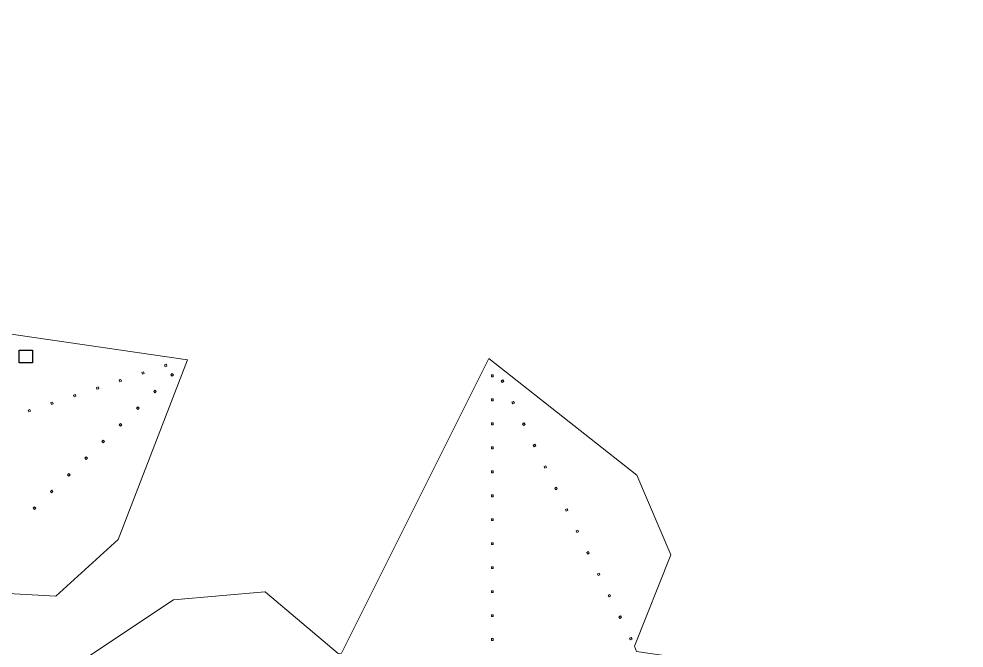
# Model space of a CAD drawing. Header units: centimetres. Extents: x -12.5 to 12.3, y -8.9 to 9.
# Drawn here: x -1.22 to 12.35, y -0.09 to 8.94 of the extents above; entities that cross this region are included whole.
import ezdxf

# ---------------------------------------------------------------- set-up
doc = ezdxf.new("R2010")
doc.units = ezdxf.units.CM
doc.header["$MEASUREMENT"] = 0
doc.header["$XCLIPFRAME"] = 0
doc.layers.add('Layer 1', color=7, linetype='Continuous')
picture_1 = doc.add_image_def('image2.jpg', size_in_pixel=(975, 937))

msp = doc.modelspace()

# ---------------------------------------------------------------- linework, layer by layer
at = {"layer": 'Layer 1', "lineweight": 20}
for points, knots in [([(-5.61609, 8.94336), (-5.61609, 8.94336), (-7.73028, 4.71168), (-7.73028, 4.71168), (-7.73028, 4.71168), (-7.73028, 4.71168), (-7.77989, 4.70755), (-7.77989, 4.70755), (-7.77989, 4.70755), (-7.77989, 4.70755), (-8.82086, 5.58894), (-8.82086, 5.58894), (-8.82086, 5.58894), (-8.82086, 5.58894), (-8.82582, 5.59225), (-8.82582, 5.59225), (-8.82582, 5.59225), (-8.82582, 5.59225), (-8.83161, 5.59225), (-8.83161, 5.59225), (-8.83161, 5.59225), (-8.83161, 5.59225), (-10.1413, 5.47567), (-10.1413, 5.47567), (-10.1413, 5.47567), (-10.1413, 5.47567), (-12.34396, 4.00723), (-12.34396, 4.00723), (-12.34396, 4.00723), (-12.34396, 4.00723), (-9.01517, 0.67265), (-9.01517, 0.67265), (-9.01517, 0.67265), (-9.01517, 0.67265), (-9.03005, 0.5726), (-9.03005, 0.5726), (-9.03005, 0.5726), (-9.03005, 0.5726), (-10.28599, -0.25588), (-10.28599, -0.25588), (-10.28599, -0.25588), (-10.28599, -0.25588), (-10.56546, -1.44899), (-10.56546, -1.44899), (-10.56546, -1.44899), (-10.56546, -1.44899), (-9.85439, -4.0725), (-9.85439, -4.0725), (-9.85439, -4.0725), (-9.85439, -4.0725), (-5.6161, -1.73673), (-5.6161, -1.73673), (-5.6161, -1.73673), (-5.6161, -1.73673), (-5.48712, -1.79378), (-5.48712, -1.79378), (-5.48712, -1.79378), (-5.48712, -1.79378), (-5.51854, -1.83926), (-5.51854, -1.83926), (-5.51854, -1.83926), (-5.51854, -1.83926), (-5.1506, -3.22088), (-5.1506, -3.22088), (-5.1506, -3.22088), (-5.1506, -3.22088), (-5.14812, -3.22584), (-5.14812, -3.22584), (-5.14812, -3.22584), (-5.14812, -3.22584), (-5.14316, -3.22915), (-5.14316, -3.22915), (-5.14316, -3.22915), (-5.14316, -3.22915), (-4.12121, -3.88151), (-4.12121, -3.88151), (-4.12121, -3.88151), (-4.12121, -3.88151), (-1.34805, -3.98734), (-1.34805, -3.98734), (-1.34805, -3.98734), (-1.34805, -3.98734), (-2.17487, 0.69578), (-2.17487, 0.69578), (-2.17487, 0.69578), (-2.17487, 0.69578), (-2.13849, 0.74291), (-2.13849, 0.74291), (-2.13849, 0.74291), (-2.13849, 0.74291), (-0.68659, 0.65775), (-0.68659, 0.65775), (-0.68659, 0.65775), (-0.68659, 0.65775), (0.20969, 1.47217), (0.20969, 1.47217), (0.20969, 1.47217), (0.20969, 1.47217), (1.2027, 4.0502), (1.2027, 4.0502), (1.2027, 4.0502), (1.2027, 4.0502), (-3.49862, 4.73564), (-3.49862, 4.73564), (-3.49862, 4.73564), (-3.49862, 4.73564), (-3.52508, 4.81502), (-3.52508, 4.81502), (-3.52508, 4.81502), (-3.52508, 4.81502), (-3.00501, 6.1214), (-3.00501, 6.1214), (-3.00501, 6.1214), (-3.00501, 6.1214), (-3.49201, 7.2682), (-3.49201, 7.2682), (-3.49201, 7.2682), (-3.49201, 7.2682), (-5.61612, 8.94334), (-5.61612, 8.94334), (-5.61612, 8.94334), (-5.61612, 8.94334), (-5.61609, 8.94336), (-5.61609, 8.94336)], [0, 0, 0, 0, 0.03125, 0.03125, 0.03125, 0.03125, 0.0625, 0.0625, 0.0625, 0.0625, 0.09375, 0.09375, 0.09375, 0.09375, 0.125, 0.125, 0.125, 0.125, 0.15625, 0.15625, 0.15625, 0.15625, 0.1875, 0.1875, 0.1875, 0.1875, 0.21875, 0.21875, 0.21875, 0.21875, 0.25, 0.25, 0.25, 0.25, 0.28125, 0.28125, 0.28125, 0.28125, 0.3125, 0.3125, 0.3125, 0.3125, 0.34375, 0.34375, 0.34375, 0.34375, 0.375, 0.375, 0.375, 0.375, 0.40625, 0.40625, 0.40625, 0.40625, 0.4375, 0.4375, 0.4375, 0.4375, 0.46875, 0.46875, 0.46875, 0.46875, 0.5, 0.5, 0.5, 0.5, 0.53125, 0.53125, 0.53125, 0.53125, 0.5625, 0.5625, 0.5625, 0.5625, 0.59375, 0.59375, 0.59375, 0.59375, 0.625, 0.625, 0.625, 0.625, 0.65625, 0.65625, 0.65625, 0.65625, 0.6875, 0.6875, 0.6875, 0.6875, 0.71875, 0.71875, 0.71875, 0.71875, 0.75, 0.75, 0.75, 0.75, 0.78125, 0.78125, 0.78125, 0.78125, 0.8125, 0.8125, 0.8125, 0.8125, 0.84375, 0.84375, 0.84375, 0.84375, 0.875, 0.875, 0.875, 0.875, 0.90625, 0.90625, 0.90625, 0.90625, 0.9375, 0.9375, 0.9375, 0.9375, 1, 1, 1, 1]), ([(5.52707, 4.07219), (5.52707, 4.07219), (3.41288, -0.15949), (3.41288, -0.15949), (3.41288, -0.15949), (3.41288, -0.15949), (3.36327, -0.16362), (3.36327, -0.16362), (3.36327, -0.16362), (3.36327, -0.16362), (2.3223, 0.71777), (2.3223, 0.71777), (2.3223, 0.71777), (2.3223, 0.71777), (2.31734, 0.72108), (2.31734, 0.72108), (2.31734, 0.72108), (2.31734, 0.72108), (2.31155, 0.72108), (2.31155, 0.72108), (2.31155, 0.72108), (2.31155, 0.72108), (1.00186, 0.6045), (1.00186, 0.6045), (1.00186, 0.6045), (1.00186, 0.6045), (-1.2008, -0.86394), (-1.2008, -0.86394), (-1.2008, -0.86394), (-1.2008, -0.86394), (2.12799, -4.19852), (2.12799, -4.19852), (2.12799, -4.19852), (2.12799, -4.19852), (2.11311, -4.29857), (2.11311, -4.29857), (2.11311, -4.29857), (2.11311, -4.29857), (0.85717, -5.12705), (0.85717, -5.12705), (0.85717, -5.12705), (0.85717, -5.12705), (0.5777, -6.32016), (0.5777, -6.32016), (0.5777, -6.32016), (0.5777, -6.32016), (1.28877, -8.94367), (1.28877, -8.94367), (1.28877, -8.94367), (1.28877, -8.94367), (5.52706, -6.6079), (5.52706, -6.6079), (5.52706, -6.6079), (5.52706, -6.6079), (5.65604, -6.66495), (5.65604, -6.66495), (5.65604, -6.66495), (5.65604, -6.66495), (5.62462, -6.71043), (5.62462, -6.71043), (5.62462, -6.71043), (5.62462, -6.71043), (5.99256, -8.09205), (5.99256, -8.09205), (5.99256, -8.09205), (5.99256, -8.09205), (5.99504, -8.09701), (5.99504, -8.09701), (5.99504, -8.09701), (5.99504, -8.09701), (6, -8.10032), (6, -8.10032), (6, -8.10032), (6, -8.10032), (7.02195, -8.75268), (7.02195, -8.75268), (7.02195, -8.75268), (7.02195, -8.75268), (9.79511, -8.85851), (9.79511, -8.85851), (9.79511, -8.85851), (9.79511, -8.85851), (8.96829, -4.17539), (8.96829, -4.17539), (8.96829, -4.17539), (8.96829, -4.17539), (9.00467, -4.12826), (9.00467, -4.12826), (9.00467, -4.12826), (9.00467, -4.12826), (10.45657, -4.21342), (10.45657, -4.21342), (10.45657, -4.21342), (10.45657, -4.21342), (11.35285, -3.399), (11.35285, -3.399), (11.35285, -3.399), (11.35285, -3.399), (12.34586, -0.82097), (12.34586, -0.82097), (12.34586, -0.82097), (12.34586, -0.82097), (7.64455, -0.13553), (7.64455, -0.13553), (7.64455, -0.13553), (7.64455, -0.13553), (7.61809, -0.05615), (7.61809, -0.05615), (7.61809, -0.05615), (7.61809, -0.05615), (8.13816, 1.25023), (8.13816, 1.25023), (8.13816, 1.25023), (8.13816, 1.25023), (7.65116, 2.39703), (7.65116, 2.39703), (7.65116, 2.39703), (7.65116, 2.39703), (5.52705, 4.07217), (5.52705, 4.07217), (5.52705, 4.07217), (5.52705, 4.07217), (5.52707, 4.07219), (5.52707, 4.07219)], [0, 0, 0, 0, 0.03125, 0.03125, 0.03125, 0.03125, 0.0625, 0.0625, 0.0625, 0.0625, 0.09375, 0.09375, 0.09375, 0.09375, 0.125, 0.125, 0.125, 0.125, 0.15625, 0.15625, 0.15625, 0.15625, 0.1875, 0.1875, 0.1875, 0.1875, 0.21875, 0.21875, 0.21875, 0.21875, 0.25, 0.25, 0.25, 0.25, 0.28125, 0.28125, 0.28125, 0.28125, 0.3125, 0.3125, 0.3125, 0.3125, 0.34375, 0.34375, 0.34375, 0.34375, 0.375, 0.375, 0.375, 0.375, 0.40625, 0.40625, 0.40625, 0.40625, 0.4375, 0.4375, 0.4375, 0.4375, 0.46875, 0.46875, 0.46875, 0.46875, 0.5, 0.5, 0.5, 0.5, 0.53125, 0.53125, 0.53125, 0.53125, 0.5625, 0.5625, 0.5625, 0.5625, 0.59375, 0.59375, 0.59375, 0.59375, 0.625, 0.625, 0.625, 0.625, 0.65625, 0.65625, 0.65625, 0.65625, 0.6875, 0.6875, 0.6875, 0.6875, 0.71875, 0.71875, 0.71875, 0.71875, 0.75, 0.75, 0.75, 0.75, 0.78125, 0.78125, 0.78125, 0.78125, 0.8125, 0.8125, 0.8125, 0.8125, 0.84375, 0.84375, 0.84375, 0.84375, 0.875, 0.875, 0.875, 0.875, 0.90625, 0.90625, 0.90625, 0.90625, 0.9375, 0.9375, 0.9375, 0.9375, 1, 1, 1, 1]), ([(0.89928, 3.98656), (0.89928, 3.98656), (0.90755, 3.96093), (0.90755, 3.96093), (0.90755, 3.96093), (0.90755, 3.96093), (0.88275, 3.95266), (0.88275, 3.95266), (0.88275, 3.95266), (0.88275, 3.95266), (0.87448, 3.97829), (0.87448, 3.97829), (0.87448, 3.97829), (0.87448, 3.97829), (0.89928, 3.98656), (0.89928, 3.98656)], [0, 0, 0, 0, 0.2, 0.2, 0.2, 0.2, 0.4, 0.4, 0.4, 0.4, 0.6, 0.6, 0.6, 0.6, 1, 1, 1, 1]), ([(0.57268, 3.87825), (0.57268, 3.87825), (0.58095, 3.85345), (0.58095, 3.85345), (0.58095, 3.85345), (0.58095, 3.85345), (0.55615, 3.84435), (0.55615, 3.84435), (0.55615, 3.84435), (0.55615, 3.84435), (0.54788, 3.86998), (0.54788, 3.86998), (0.54788, 3.86998), (0.54788, 3.86998), (0.57268, 3.87825), (0.57268, 3.87825)], [0, 0, 0, 0, 0.2, 0.2, 0.2, 0.2, 0.4, 0.4, 0.4, 0.4, 0.6, 0.6, 0.6, 0.6, 1, 1, 1, 1]), ([(0.98361, 3.8551), (0.98361, 3.8551), (1.0018, 3.83608), (1.0018, 3.83608), (1.0018, 3.83608), (1.0018, 3.83608), (0.98278, 3.81789), (0.98278, 3.81789), (0.98278, 3.81789), (0.98278, 3.81789), (0.96459, 3.83691), (0.96459, 3.83691), (0.96459, 3.83691), (0.96459, 3.83691), (0.98361, 3.8551), (0.98361, 3.8551)], [0, 0, 0, 0, 0.2, 0.2, 0.2, 0.2, 0.4, 0.4, 0.4, 0.4, 0.6, 0.6, 0.6, 0.6, 1, 1, 1, 1]), ([(5.56428, 3.83324), (5.56428, 3.83324), (5.59074, 3.83324), (5.59074, 3.83324), (5.59074, 3.83324), (5.59074, 3.83324), (5.59074, 3.80678), (5.59074, 3.80678), (5.59074, 3.80678), (5.59074, 3.80678), (5.56428, 3.80678), (5.56428, 3.80678), (5.56428, 3.80678), (5.56428, 3.80678), (5.56428, 3.83324), (5.56428, 3.83324)], [0, 0, 0, 0, 0.2, 0.2, 0.2, 0.2, 0.4, 0.4, 0.4, 0.4, 0.6, 0.6, 0.6, 0.6, 1, 1, 1, 1]), ([(0.24609, 3.76993), (0.24609, 3.76993), (0.25436, 3.74513), (0.25436, 3.74513), (0.25436, 3.74513), (0.25436, 3.74513), (0.22956, 3.73686), (0.22956, 3.73686), (0.22956, 3.73686), (0.22956, 3.73686), (0.22129, 3.76166), (0.22129, 3.76166), (0.22129, 3.76166), (0.22129, 3.76166), (0.24609, 3.76993), (0.24609, 3.76993)], [0, 0, 0, 0, 0.2, 0.2, 0.2, 0.2, 0.4, 0.4, 0.4, 0.4, 0.6, 0.6, 0.6, 0.6, 1, 1, 1, 1]), ([(5.72799, 3.76213), (5.72799, 3.76213), (5.73957, 3.73815), (5.73957, 3.73815), (5.73957, 3.73815), (5.73957, 3.73815), (5.71642, 3.72657), (5.71642, 3.72657), (5.71642, 3.72657), (5.71642, 3.72657), (5.70484, 3.74972), (5.70484, 3.74972), (5.70484, 3.74972), (5.70484, 3.74972), (5.72799, 3.76212), (5.72799, 3.76212), (5.72799, 3.76212), (5.72799, 3.76212), (5.72799, 3.76213), (5.72799, 3.76213)], [0, 0, 0, 0, 0.16666667, 0.16666667, 0.16666667, 0.16666667, 0.33333333, 0.33333333, 0.33333333, 0.33333333, 0.5, 0.5, 0.5, 0.5, 0.66666667, 0.66666667, 0.66666667, 0.66666667, 1, 1, 1, 1]), ([(-0.40627, 3.55331), (-0.40627, 3.55331), (-0.398, 3.52851), (-0.398, 3.52851), (-0.398, 3.52851), (-0.398, 3.52851), (-0.42363, 3.52024), (-0.42363, 3.52024), (-0.42363, 3.52024), (-0.42363, 3.52024), (-0.4319, 3.54504), (-0.4319, 3.54504), (-0.4319, 3.54504), (-0.4319, 3.54504), (-0.40627, 3.55331), (-0.40627, 3.55331)], [0, 0, 0, 0, 0.2, 0.2, 0.2, 0.2, 0.4, 0.4, 0.4, 0.4, 0.6, 0.6, 0.6, 0.6, 1, 1, 1, 1]), ([(-0.08051, 3.66162), (-0.08051, 3.66162), (-0.07141, 3.63682), (-0.07141, 3.63682), (-0.07141, 3.63682), (-0.07141, 3.63682), (-0.09704, 3.62855), (-0.09704, 3.62855), (-0.09704, 3.62855), (-0.09704, 3.62855), (-0.10531, 3.65335), (-0.10531, 3.65335), (-0.10531, 3.65335), (-0.10531, 3.65335), (-0.08051, 3.66162), (-0.08051, 3.66162)], [0, 0, 0, 0, 0.2, 0.2, 0.2, 0.2, 0.4, 0.4, 0.4, 0.4, 0.6, 0.6, 0.6, 0.6, 1, 1, 1, 1]), ([(0.73639, 3.61532), (0.73639, 3.61532), (0.75458, 3.5963), (0.75458, 3.5963), (0.75458, 3.5963), (0.75458, 3.5963), (0.73556, 3.57811), (0.73556, 3.57811), (0.73556, 3.57811), (0.73556, 3.57811), (0.71737, 3.59713), (0.71737, 3.59713), (0.71737, 3.59713), (0.71737, 3.59713), (0.73639, 3.61532), (0.73639, 3.61532)], [0, 0, 0, 0, 0.2, 0.2, 0.2, 0.2, 0.4, 0.4, 0.4, 0.4, 0.6, 0.6, 0.6, 0.6, 1, 1, 1, 1]), ([(-0.73287, 3.44499), (-0.73287, 3.44499), (-0.7246, 3.42019), (-0.7246, 3.42019), (-0.7246, 3.42019), (-0.7246, 3.42019), (-0.75023, 3.41192), (-0.75023, 3.41192), (-0.75023, 3.41192), (-0.75023, 3.41192), (-0.7585, 3.43672), (-0.7585, 3.43672), (-0.7585, 3.43672), (-0.7585, 3.43672), (-0.73287, 3.44499), (-0.73287, 3.44499)], [0, 0, 0, 0, 0.2, 0.2, 0.2, 0.2, 0.4, 0.4, 0.4, 0.4, 0.6, 0.6, 0.6, 0.6, 1, 1, 1, 1]), ([(5.56428, 3.48928), (5.56428, 3.48928), (5.59074, 3.48928), (5.59074, 3.48928), (5.59074, 3.48928), (5.59074, 3.48928), (5.59074, 3.46282), (5.59074, 3.46282), (5.59074, 3.46282), (5.59074, 3.46282), (5.56428, 3.46282), (5.56428, 3.46282), (5.56428, 3.46282), (5.56428, 3.46282), (5.56428, 3.48928), (5.56428, 3.48928)], [0, 0, 0, 0, 0.2, 0.2, 0.2, 0.2, 0.4, 0.4, 0.4, 0.4, 0.6, 0.6, 0.6, 0.6, 1, 1, 1, 1]), ([(5.88178, 3.45373), (5.88178, 3.45373), (5.89336, 3.43058), (5.89336, 3.43058), (5.89336, 3.43058), (5.89336, 3.43058), (5.86938, 3.41818), (5.86938, 3.41818), (5.86938, 3.41818), (5.86938, 3.41818), (5.8578, 3.44216), (5.8578, 3.44216), (5.8578, 3.44216), (5.8578, 3.44216), (5.88178, 3.45374), (5.88178, 3.45374), (5.88178, 3.45374), (5.88178, 3.45374), (5.88178, 3.45373), (5.88178, 3.45373)], [0, 0, 0, 0, 0.16666667, 0.16666667, 0.16666667, 0.16666667, 0.33333333, 0.33333333, 0.33333333, 0.33333333, 0.5, 0.5, 0.5, 0.5, 0.66666667, 0.66666667, 0.66666667, 0.66666667, 1, 1, 1, 1]), ([(-1.05946, 3.33668), (-1.05946, 3.33668), (-1.05119, 3.31188), (-1.05119, 3.31188), (-1.05119, 3.31188), (-1.05119, 3.31188), (-1.07599, 3.30361), (-1.07599, 3.30361), (-1.07599, 3.30361), (-1.07599, 3.30361), (-1.08509, 3.32841), (-1.08509, 3.32841), (-1.08509, 3.32841), (-1.08509, 3.32841), (-1.05946, 3.33668), (-1.05946, 3.33668)], [0, 0, 0, 0, 0.2, 0.2, 0.2, 0.2, 0.4, 0.4, 0.4, 0.4, 0.6, 0.6, 0.6, 0.6, 1, 1, 1, 1]), ([(0.48917, 3.37637), (0.48917, 3.37637), (0.50736, 3.35735), (0.50736, 3.35735), (0.50736, 3.35735), (0.50736, 3.35735), (0.48834, 3.33916), (0.48834, 3.33916), (0.48834, 3.33916), (0.48834, 3.33916), (0.47015, 3.35818), (0.47015, 3.35818), (0.47015, 3.35818), (0.47015, 3.35818), (0.48917, 3.37637), (0.48917, 3.37637)], [0, 0, 0, 0, 0.2, 0.2, 0.2, 0.2, 0.4, 0.4, 0.4, 0.4, 0.6, 0.6, 0.6, 0.6, 1, 1, 1, 1]), ([(0.24195, 3.13742), (0.24195, 3.13742), (0.26014, 3.1184), (0.26014, 3.1184), (0.26014, 3.1184), (0.26014, 3.1184), (0.24112, 3.09938), (0.24112, 3.09938), (0.24112, 3.09938), (0.24112, 3.09938), (0.22293, 3.1184), (0.22293, 3.1184), (0.22293, 3.1184), (0.22293, 3.1184), (0.24195, 3.13742), (0.24195, 3.13742)], [0, 0, 0, 0, 0.2, 0.2, 0.2, 0.2, 0.4, 0.4, 0.4, 0.4, 0.6, 0.6, 0.6, 0.6, 1, 1, 1, 1]), ([(5.56428, 3.14532), (5.56428, 3.14532), (5.59074, 3.14532), (5.59074, 3.14532), (5.59074, 3.14532), (5.59074, 3.14532), (5.59074, 3.11886), (5.59074, 3.11886), (5.59074, 3.11886), (5.59074, 3.11886), (5.56428, 3.11886), (5.56428, 3.11886), (5.56428, 3.11886), (5.56428, 3.11886), (5.56428, 3.14532), (5.56428, 3.14532)], [0, 0, 0, 0, 0.2, 0.2, 0.2, 0.2, 0.4, 0.4, 0.4, 0.4, 0.6, 0.6, 0.6, 0.6, 1, 1, 1, 1]), ([(6.03474, 3.14615), (6.03474, 3.14615), (6.04714, 3.12217), (6.04714, 3.12217), (6.04714, 3.12217), (6.04714, 3.12217), (6.02316, 3.11059), (6.02316, 3.11059), (6.02316, 3.11059), (6.02316, 3.11059), (6.01158, 3.13457), (6.01158, 3.13457), (6.01158, 3.13457), (6.01158, 3.13457), (6.03473, 3.14615), (6.03473, 3.14615), (6.03473, 3.14615), (6.03473, 3.14615), (6.03474, 3.14615), (6.03474, 3.14615)], [0, 0, 0, 0, 0.16666667, 0.16666667, 0.16666667, 0.16666667, 0.33333333, 0.33333333, 0.33333333, 0.33333333, 0.5, 0.5, 0.5, 0.5, 0.66666667, 0.66666667, 0.66666667, 0.66666667, 1, 1, 1, 1]), ([(-0.00527, 2.89764), (-0.00527, 2.89764), (0.01292, 2.87862), (0.01292, 2.87862), (0.01292, 2.87862), (0.01292, 2.87862), (-0.0061, 2.86043), (-0.0061, 2.86043), (-0.0061, 2.86043), (-0.0061, 2.86043), (-0.02429, 2.87945), (-0.02429, 2.87945), (-0.02429, 2.87945), (-0.02429, 2.87945), (-0.00527, 2.89764), (-0.00527, 2.89764)], [0, 0, 0, 0, 0.2, 0.2, 0.2, 0.2, 0.4, 0.4, 0.4, 0.4, 0.6, 0.6, 0.6, 0.6, 1, 1, 1, 1]), ([(5.56428, 2.80137), (5.56428, 2.80137), (5.59074, 2.80137), (5.59074, 2.80137), (5.59074, 2.80137), (5.59074, 2.80137), (5.59074, 2.77491), (5.59074, 2.77491), (5.59074, 2.77491), (5.59074, 2.77491), (5.56428, 2.77491), (5.56428, 2.77491), (5.56428, 2.77491), (5.56428, 2.77491), (5.56428, 2.80137), (5.56428, 2.80137)], [0, 0, 0, 0, 0.2, 0.2, 0.2, 0.2, 0.4, 0.4, 0.4, 0.4, 0.6, 0.6, 0.6, 0.6, 1, 1, 1, 1]), ([(6.18853, 2.83857), (6.18853, 2.83857), (6.20011, 2.81459), (6.20011, 2.81459), (6.20011, 2.81459), (6.20011, 2.81459), (6.17696, 2.80301), (6.17696, 2.80301), (6.17696, 2.80301), (6.17696, 2.80301), (6.16456, 2.82616), (6.16456, 2.82616), (6.16456, 2.82616), (6.16456, 2.82616), (6.18854, 2.83856), (6.18854, 2.83856), (6.18854, 2.83856), (6.18854, 2.83856), (6.18853, 2.83857), (6.18853, 2.83857)], [0, 0, 0, 0, 0.16666667, 0.16666667, 0.16666667, 0.16666667, 0.33333333, 0.33333333, 0.33333333, 0.33333333, 0.5, 0.5, 0.5, 0.5, 0.66666667, 0.66666667, 0.66666667, 0.66666667, 1, 1, 1, 1]), ([(-0.25249, 2.65869), (-0.25249, 2.65869), (-0.23347, 2.63967), (-0.23347, 2.63967), (-0.23347, 2.63967), (-0.23347, 2.63967), (-0.25249, 2.62148), (-0.25249, 2.62148), (-0.25249, 2.62148), (-0.25249, 2.62148), (-0.27151, 2.6405), (-0.27151, 2.6405), (-0.27151, 2.6405), (-0.27151, 2.6405), (-0.25249, 2.65869), (-0.25249, 2.65869)], [0, 0, 0, 0, 0.2, 0.2, 0.2, 0.2, 0.4, 0.4, 0.4, 0.4, 0.6, 0.6, 0.6, 0.6, 1, 1, 1, 1]), ([(5.56428, 2.45741), (5.56428, 2.45741), (5.59074, 2.45741), (5.59074, 2.45741), (5.59074, 2.45741), (5.59074, 2.45741), (5.59074, 2.43095), (5.59074, 2.43095), (5.59074, 2.43095), (5.59074, 2.43095), (5.56428, 2.43095), (5.56428, 2.43095), (5.56428, 2.43095), (5.56428, 2.43095), (5.56428, 2.45741), (5.56428, 2.45741)], [0, 0, 0, 0, 0.2, 0.2, 0.2, 0.2, 0.4, 0.4, 0.4, 0.4, 0.6, 0.6, 0.6, 0.6, 1, 1, 1, 1]), ([(6.34232, 2.53017), (6.34232, 2.53017), (6.3539, 2.50702), (6.3539, 2.50702), (6.3539, 2.50702), (6.3539, 2.50702), (6.32992, 2.49462), (6.32992, 2.49462), (6.32992, 2.49462), (6.32992, 2.49462), (6.31834, 2.5186), (6.31834, 2.5186), (6.31834, 2.5186), (6.31834, 2.5186), (6.34232, 2.53018), (6.34232, 2.53018), (6.34232, 2.53018), (6.34232, 2.53018), (6.34232, 2.53017), (6.34232, 2.53017)], [0, 0, 0, 0, 0.16666667, 0.16666667, 0.16666667, 0.16666667, 0.33333333, 0.33333333, 0.33333333, 0.33333333, 0.5, 0.5, 0.5, 0.5, 0.66666667, 0.66666667, 0.66666667, 0.66666667, 1, 1, 1, 1]), ([(-0.49888, 2.41891), (-0.49888, 2.41891), (-0.48069, 2.39989), (-0.48069, 2.39989), (-0.48069, 2.39989), (-0.48069, 2.39989), (-0.49971, 2.3817), (-0.49971, 2.3817), (-0.49971, 2.3817), (-0.49971, 2.3817), (-0.5179, 2.40072), (-0.5179, 2.40072), (-0.5179, 2.40072), (-0.5179, 2.40072), (-0.49888, 2.41891), (-0.49888, 2.41891)], [0, 0, 0, 0, 0.2, 0.2, 0.2, 0.2, 0.4, 0.4, 0.4, 0.4, 0.6, 0.6, 0.6, 0.6, 1, 1, 1, 1]), ([(-0.7461, 2.17996), (-0.7461, 2.17996), (-0.72791, 2.16094), (-0.72791, 2.16094), (-0.72791, 2.16094), (-0.72791, 2.16094), (-0.74693, 2.14275), (-0.74693, 2.14275), (-0.74693, 2.14275), (-0.74693, 2.14275), (-0.76512, 2.16177), (-0.76512, 2.16177), (-0.76512, 2.16177), (-0.76512, 2.16177), (-0.7461, 2.17996), (-0.7461, 2.17996)], [0, 0, 0, 0, 0.2, 0.2, 0.2, 0.2, 0.4, 0.4, 0.4, 0.4, 0.6, 0.6, 0.6, 0.6, 1, 1, 1, 1]), ([(6.49528, 2.22259), (6.49528, 2.22259), (6.50686, 2.19861), (6.50686, 2.19861), (6.50686, 2.19861), (6.50686, 2.19861), (6.48371, 2.18703), (6.48371, 2.18703), (6.48371, 2.18703), (6.48371, 2.18703), (6.47213, 2.21101), (6.47213, 2.21101), (6.47213, 2.21101), (6.47213, 2.21101), (6.49528, 2.22259), (6.49528, 2.22259)], [0, 0, 0, 0, 0.2, 0.2, 0.2, 0.2, 0.4, 0.4, 0.4, 0.4, 0.6, 0.6, 0.6, 0.6, 1, 1, 1, 1]), ([(5.56428, 2.11345), (5.56428, 2.11345), (5.59074, 2.11345), (5.59074, 2.11345), (5.59074, 2.11345), (5.59074, 2.11345), (5.59074, 2.08699), (5.59074, 2.08699), (5.59074, 2.08699), (5.59074, 2.08699), (5.56428, 2.08699), (5.56428, 2.08699), (5.56428, 2.08699), (5.56428, 2.08699), (5.56428, 2.11345), (5.56428, 2.11345)], [0, 0, 0, 0, 0.2, 0.2, 0.2, 0.2, 0.4, 0.4, 0.4, 0.4, 0.6, 0.6, 0.6, 0.6, 1, 1, 1, 1]), ([(-0.99332, 1.94101), (-0.99332, 1.94101), (-0.97513, 1.92199), (-0.97513, 1.92199), (-0.97513, 1.92199), (-0.97513, 1.92199), (-0.99415, 1.90297), (-0.99415, 1.90297), (-0.99415, 1.90297), (-0.99415, 1.90297), (-1.01234, 1.92199), (-1.01234, 1.92199), (-1.01234, 1.92199), (-1.01234, 1.92199), (-0.99332, 1.94101), (-0.99332, 1.94101)], [0, 0, 0, 0, 0.2, 0.2, 0.2, 0.2, 0.4, 0.4, 0.4, 0.4, 0.6, 0.6, 0.6, 0.6, 1, 1, 1, 1]), ([(6.64907, 1.91501), (6.64907, 1.91501), (6.66065, 1.89103), (6.66065, 1.89103), (6.66065, 1.89103), (6.66065, 1.89103), (6.63667, 1.87945), (6.63667, 1.87945), (6.63667, 1.87945), (6.63667, 1.87945), (6.62509, 1.9026), (6.62509, 1.9026), (6.62509, 1.9026), (6.62509, 1.9026), (6.64907, 1.915), (6.64907, 1.915), (6.64907, 1.915), (6.64907, 1.915), (6.64907, 1.91501), (6.64907, 1.91501)], [0, 0, 0, 0, 0.16666667, 0.16666667, 0.16666667, 0.16666667, 0.33333333, 0.33333333, 0.33333333, 0.33333333, 0.5, 0.5, 0.5, 0.5, 0.66666667, 0.66666667, 0.66666667, 0.66666667, 1, 1, 1, 1]), ([(5.56428, 1.76949), (5.56428, 1.76949), (5.59074, 1.76949), (5.59074, 1.76949), (5.59074, 1.76949), (5.59074, 1.76949), (5.59074, 1.74303), (5.59074, 1.74303), (5.59074, 1.74303), (5.59074, 1.74303), (5.56428, 1.74303), (5.56428, 1.74303), (5.56428, 1.74303), (5.56428, 1.74303), (5.56428, 1.76949), (5.56428, 1.76949)], [0, 0, 0, 0, 0.2, 0.2, 0.2, 0.2, 0.4, 0.4, 0.4, 0.4, 0.6, 0.6, 0.6, 0.6, 1, 1, 1, 1]), ([(6.80204, 1.60661), (6.80204, 1.60661), (6.81444, 1.58346), (6.81444, 1.58346), (6.81444, 1.58346), (6.81444, 1.58346), (6.79046, 1.57188), (6.79046, 1.57188), (6.79046, 1.57188), (6.79046, 1.57188), (6.77888, 1.59503), (6.77888, 1.59503), (6.77888, 1.59503), (6.77888, 1.59503), (6.80203, 1.60661), (6.80203, 1.60661), (6.80203, 1.60661), (6.80203, 1.60661), (6.80204, 1.60661), (6.80204, 1.60661)], [0, 0, 0, 0, 0.16666667, 0.16666667, 0.16666667, 0.16666667, 0.33333333, 0.33333333, 0.33333333, 0.33333333, 0.5, 0.5, 0.5, 0.5, 0.66666667, 0.66666667, 0.66666667, 0.66666667, 1, 1, 1, 1]), ([(5.56428, 1.42553), (5.56428, 1.42553), (5.59074, 1.42553), (5.59074, 1.42553), (5.59074, 1.42553), (5.59074, 1.42553), (5.59074, 1.39907), (5.59074, 1.39907), (5.59074, 1.39907), (5.59074, 1.39907), (5.56428, 1.39907), (5.56428, 1.39907), (5.56428, 1.39907), (5.56428, 1.39907), (5.56428, 1.42553), (5.56428, 1.42553)], [0, 0, 0, 0, 0.2, 0.2, 0.2, 0.2, 0.4, 0.4, 0.4, 0.4, 0.6, 0.6, 0.6, 0.6, 1, 1, 1, 1]), ([(6.95582, 1.29903), (6.95582, 1.29903), (6.9674, 1.27505), (6.9674, 1.27505), (6.9674, 1.27505), (6.9674, 1.27505), (6.94425, 1.26347), (6.94425, 1.26347), (6.94425, 1.26347), (6.94425, 1.26347), (6.93185, 1.28745), (6.93185, 1.28745), (6.93185, 1.28745), (6.93185, 1.28745), (6.95583, 1.29903), (6.95583, 1.29903), (6.95583, 1.29903), (6.95583, 1.29903), (6.95582, 1.29903), (6.95582, 1.29903)], [0, 0, 0, 0, 0.16666667, 0.16666667, 0.16666667, 0.16666667, 0.33333333, 0.33333333, 0.33333333, 0.33333333, 0.5, 0.5, 0.5, 0.5, 0.66666667, 0.66666667, 0.66666667, 0.66666667, 1, 1, 1, 1]), ([(5.56428, 1.08157), (5.56428, 1.08157), (5.59074, 1.08157), (5.59074, 1.08157), (5.59074, 1.08157), (5.59074, 1.08157), (5.59074, 1.05511), (5.59074, 1.05511), (5.59074, 1.05511), (5.59074, 1.05511), (5.56428, 1.05511), (5.56428, 1.05511), (5.56428, 1.05511), (5.56428, 1.05511), (5.56428, 1.08157), (5.56428, 1.08157)], [0, 0, 0, 0, 0.2, 0.2, 0.2, 0.2, 0.4, 0.4, 0.4, 0.4, 0.6, 0.6, 0.6, 0.6, 1, 1, 1, 1]), ([(7.10961, 0.99145), (7.10961, 0.99145), (7.12119, 0.96747), (7.12119, 0.96747), (7.12119, 0.96747), (7.12119, 0.96747), (7.09721, 0.95589), (7.09721, 0.95589), (7.09721, 0.95589), (7.09721, 0.95589), (7.08563, 0.97987), (7.08563, 0.97987), (7.08563, 0.97987), (7.08563, 0.97987), (7.10961, 0.99145), (7.10961, 0.99145)], [0, 0, 0, 0, 0.2, 0.2, 0.2, 0.2, 0.4, 0.4, 0.4, 0.4, 0.6, 0.6, 0.6, 0.6, 1, 1, 1, 1]), ([(5.56428, 0.73762), (5.56428, 0.73762), (5.59074, 0.73762), (5.59074, 0.73762), (5.59074, 0.73762), (5.59074, 0.73762), (5.59074, 0.71116), (5.59074, 0.71116), (5.59074, 0.71116), (5.59074, 0.71116), (5.56428, 0.71116), (5.56428, 0.71116), (5.56428, 0.71116), (5.56428, 0.71116), (5.56428, 0.73762), (5.56428, 0.73762)], [0, 0, 0, 0, 0.2, 0.2, 0.2, 0.2, 0.4, 0.4, 0.4, 0.4, 0.6, 0.6, 0.6, 0.6, 1, 1, 1, 1]), ([(7.26258, 0.68387), (7.26258, 0.68387), (7.27416, 0.65989), (7.27416, 0.65989), (7.27416, 0.65989), (7.27416, 0.65989), (7.25101, 0.64831), (7.25101, 0.64831), (7.25101, 0.64831), (7.25101, 0.64831), (7.23861, 0.67146), (7.23861, 0.67146), (7.23861, 0.67146), (7.23861, 0.67146), (7.26259, 0.68386), (7.26259, 0.68386), (7.26259, 0.68386), (7.26259, 0.68386), (7.26258, 0.68387), (7.26258, 0.68387)], [0, 0, 0, 0, 0.16666667, 0.16666667, 0.16666667, 0.16666667, 0.33333333, 0.33333333, 0.33333333, 0.33333333, 0.5, 0.5, 0.5, 0.5, 0.66666667, 0.66666667, 0.66666667, 0.66666667, 1, 1, 1, 1]), ([(5.56428, 0.39366), (5.56428, 0.39366), (5.59074, 0.39366), (5.59074, 0.39366), (5.59074, 0.39366), (5.59074, 0.39366), (5.59074, 0.3672), (5.59074, 0.3672), (5.59074, 0.3672), (5.59074, 0.3672), (5.56428, 0.3672), (5.56428, 0.3672), (5.56428, 0.3672), (5.56428, 0.3672), (5.56428, 0.39366), (5.56428, 0.39366)], [0, 0, 0, 0, 0.2, 0.2, 0.2, 0.2, 0.4, 0.4, 0.4, 0.4, 0.6, 0.6, 0.6, 0.6, 1, 1, 1, 1]), ([(7.41637, 0.37547), (7.41637, 0.37547), (7.42795, 0.35232), (7.42795, 0.35232), (7.42795, 0.35232), (7.42795, 0.35232), (7.40397, 0.33992), (7.40397, 0.33992), (7.40397, 0.33992), (7.40397, 0.33992), (7.39239, 0.3639), (7.39239, 0.3639), (7.39239, 0.3639), (7.39239, 0.3639), (7.41637, 0.37548), (7.41637, 0.37548), (7.41637, 0.37548), (7.41637, 0.37548), (7.41637, 0.37547), (7.41637, 0.37547)], [0, 0, 0, 0, 0.16666667, 0.16666667, 0.16666667, 0.16666667, 0.33333333, 0.33333333, 0.33333333, 0.33333333, 0.5, 0.5, 0.5, 0.5, 0.66666667, 0.66666667, 0.66666667, 0.66666667, 1, 1, 1, 1]), ([(5.56428, 0.0497), (5.56428, 0.0497), (5.59074, 0.0497), (5.59074, 0.0497), (5.59074, 0.0497), (5.59074, 0.0497), (5.59074, 0.02324), (5.59074, 0.02324), (5.59074, 0.02324), (5.59074, 0.02324), (5.56428, 0.02324), (5.56428, 0.02324), (5.56428, 0.02324), (5.56428, 0.02324), (5.56428, 0.0497), (5.56428, 0.0497)], [0, 0, 0, 0, 0.2, 0.2, 0.2, 0.2, 0.4, 0.4, 0.4, 0.4, 0.6, 0.6, 0.6, 0.6, 1, 1, 1, 1]), ([(7.56933, 0.06789), (7.56933, 0.06789), (7.58173, 0.04391), (7.58173, 0.04391), (7.58173, 0.04391), (7.58173, 0.04391), (7.55775, 0.03233), (7.55775, 0.03233), (7.55775, 0.03233), (7.55775, 0.03233), (7.54617, 0.05631), (7.54617, 0.05631), (7.54617, 0.05631), (7.54617, 0.05631), (7.56932, 0.06789), (7.56932, 0.06789), (7.56932, 0.06789), (7.56932, 0.06789), (7.56933, 0.06789), (7.56933, 0.06789)], [0, 0, 0, 0, 0.16666667, 0.16666667, 0.16666667, 0.16666667, 0.33333333, 0.33333333, 0.33333333, 0.33333333, 0.5, 0.5, 0.5, 0.5, 0.66666667, 0.66666667, 0.66666667, 0.66666667, 1, 1, 1, 1])]:
    msp.add_open_spline(points, degree=3, knots=knots, dxfattribs=at)

# ---------------------------------------------------------------- pictures from other files: only their frames are drawn
at = {"layer": 'Layer 1'}
image = msp.add_image(picture_1, insert=(-1.2008, -8.94367), size_in_units=(13.54167, 13.01389), dxfattribs=at)
image.set_boundary_path([(-1.2008, -8.9437), (12.3459, 4.0722)])
image.dxf.flags = 3

doc.saveas('drawing.dxf')
